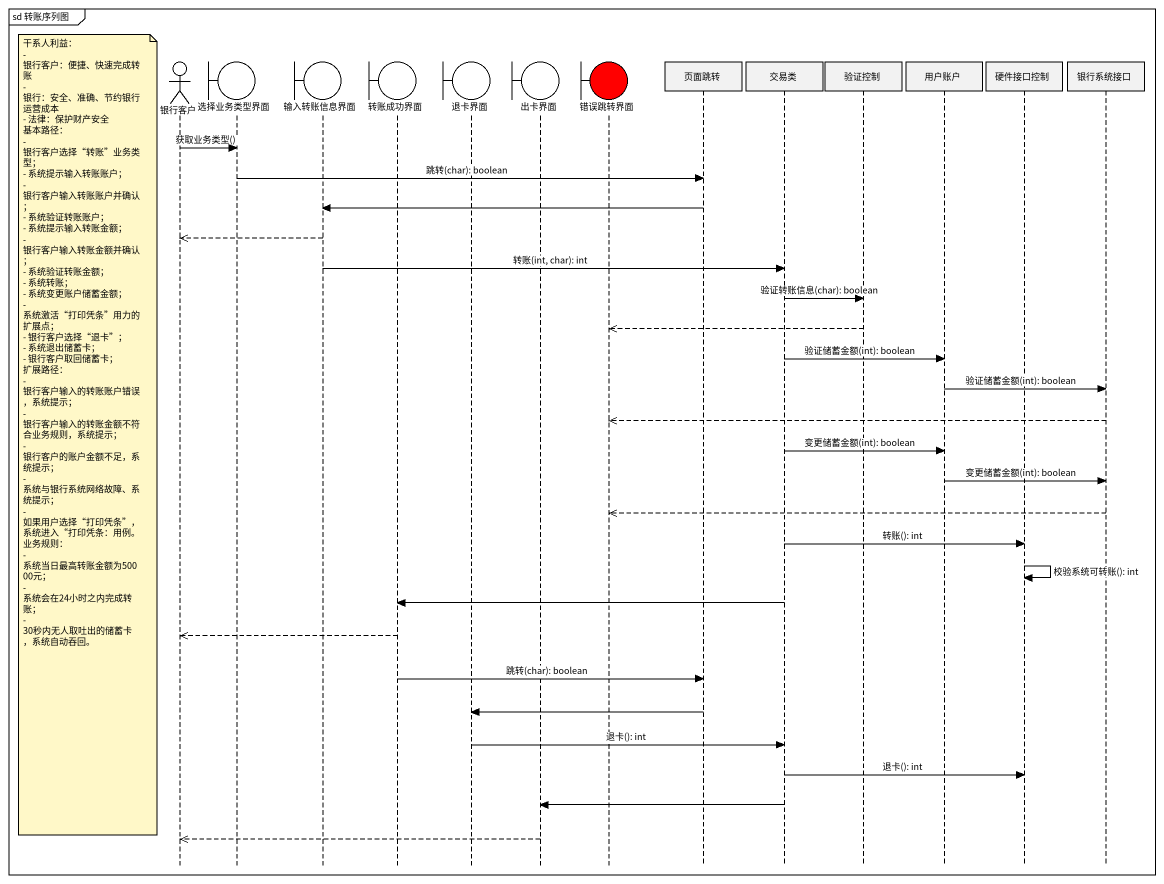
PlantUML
@startuml
mainframe sd 转账序列图
hide footbox
actor 银行客户
boundary 选择业务类型界面
boundary 输入转账信息界面
boundary 转账成功界面
boundary 退卡界面
boundary 出卡界面
boundary 错误跳转界面 #FF0000
participant 页面跳转
participant 交易类
participant 验证控制
participant 用户账户
participant 硬件接口控制
participant 银行系统接口

银行客户 -> 选择业务类型界面 : 获取业务类型()
选择业务类型界面 -> 页面跳转 : 跳转(char): boolean
页面跳转 -> 输入转账信息界面
输入转账信息界面 -->> 银行客户
输入转账信息界面 -> 交易类 : 转账(int, char): int
交易类 -> 验证控制 : 验证转账信息(char): boolean
验证控制 -->> 错误跳转界面
交易类 -> 用户账户 : 验证储蓄金额(int): boolean
用户账户 -> 银行系统接口 : 验证储蓄金额(int): boolean
银行系统接口 -->> 错误跳转界面
note left of 银行客户
  干系人利益：
  - 银行客户：便捷、快速完成转账
  - 银行：安全、准确、节约银行运营成本
  - 法律：保护财产安全
  基本路径：
  - 银行客户选择“转账”业务类型；
  - 系统提示输入转账账户；
  - 银行客户输入转账账户并确认；
  - 系统验证转账账户；
  - 系统提示输入转账金额；
  - 银行客户输入转账金额并确认；
  - 系统验证转账金额；
  - 系统转账；
  - 系统变更账户储蓄金额；
  - 系统激活“打印凭条”用力的扩展点；
  - 银行客户选择“退卡”；
  - 系统退出储蓄卡；
  - 银行客户取回储蓄卡；
  扩展路径：
  - 银行客户输入的转账账户错误，系统提示；
  - 银行客户输入的转账金额不符合业务规则，系统提示；
  - 银行客户的账户金额不足，系统提示；
  - 系统与银行系统网络故障、系统提示；
  - 如果用户选择“打印凭条”，系统进入“打印凭条：用例。
  业务规则：
  - 系统当日最高转账金额为50000元；
  - 系统会在24小时之内完成转账；
  - 30秒内无人取吐出的储蓄卡，系统自动吞回。
end note
交易类 -> 用户账户 : 变更储蓄金额(int): boolean
用户账户 -> 银行系统接口 : 变更储蓄金额(int): boolean
银行系统接口 -->> 错误跳转界面
交易类 -> 硬件接口控制 : 转账(): int
硬件接口控制 -> 硬件接口控制 : 校验系统可转账(): int
交易类 -> 转账成功界面
转账成功界面 -->> 银行客户
转账成功界面 -> 页面跳转 : 跳转(char): boolean
页面跳转 -> 退卡界面
退卡界面 -> 交易类 : 退卡(): int
交易类 -> 硬件接口控制 : 退卡(): int
交易类 -> 出卡界面
出卡界面 -->> 银行客户
@enduml
